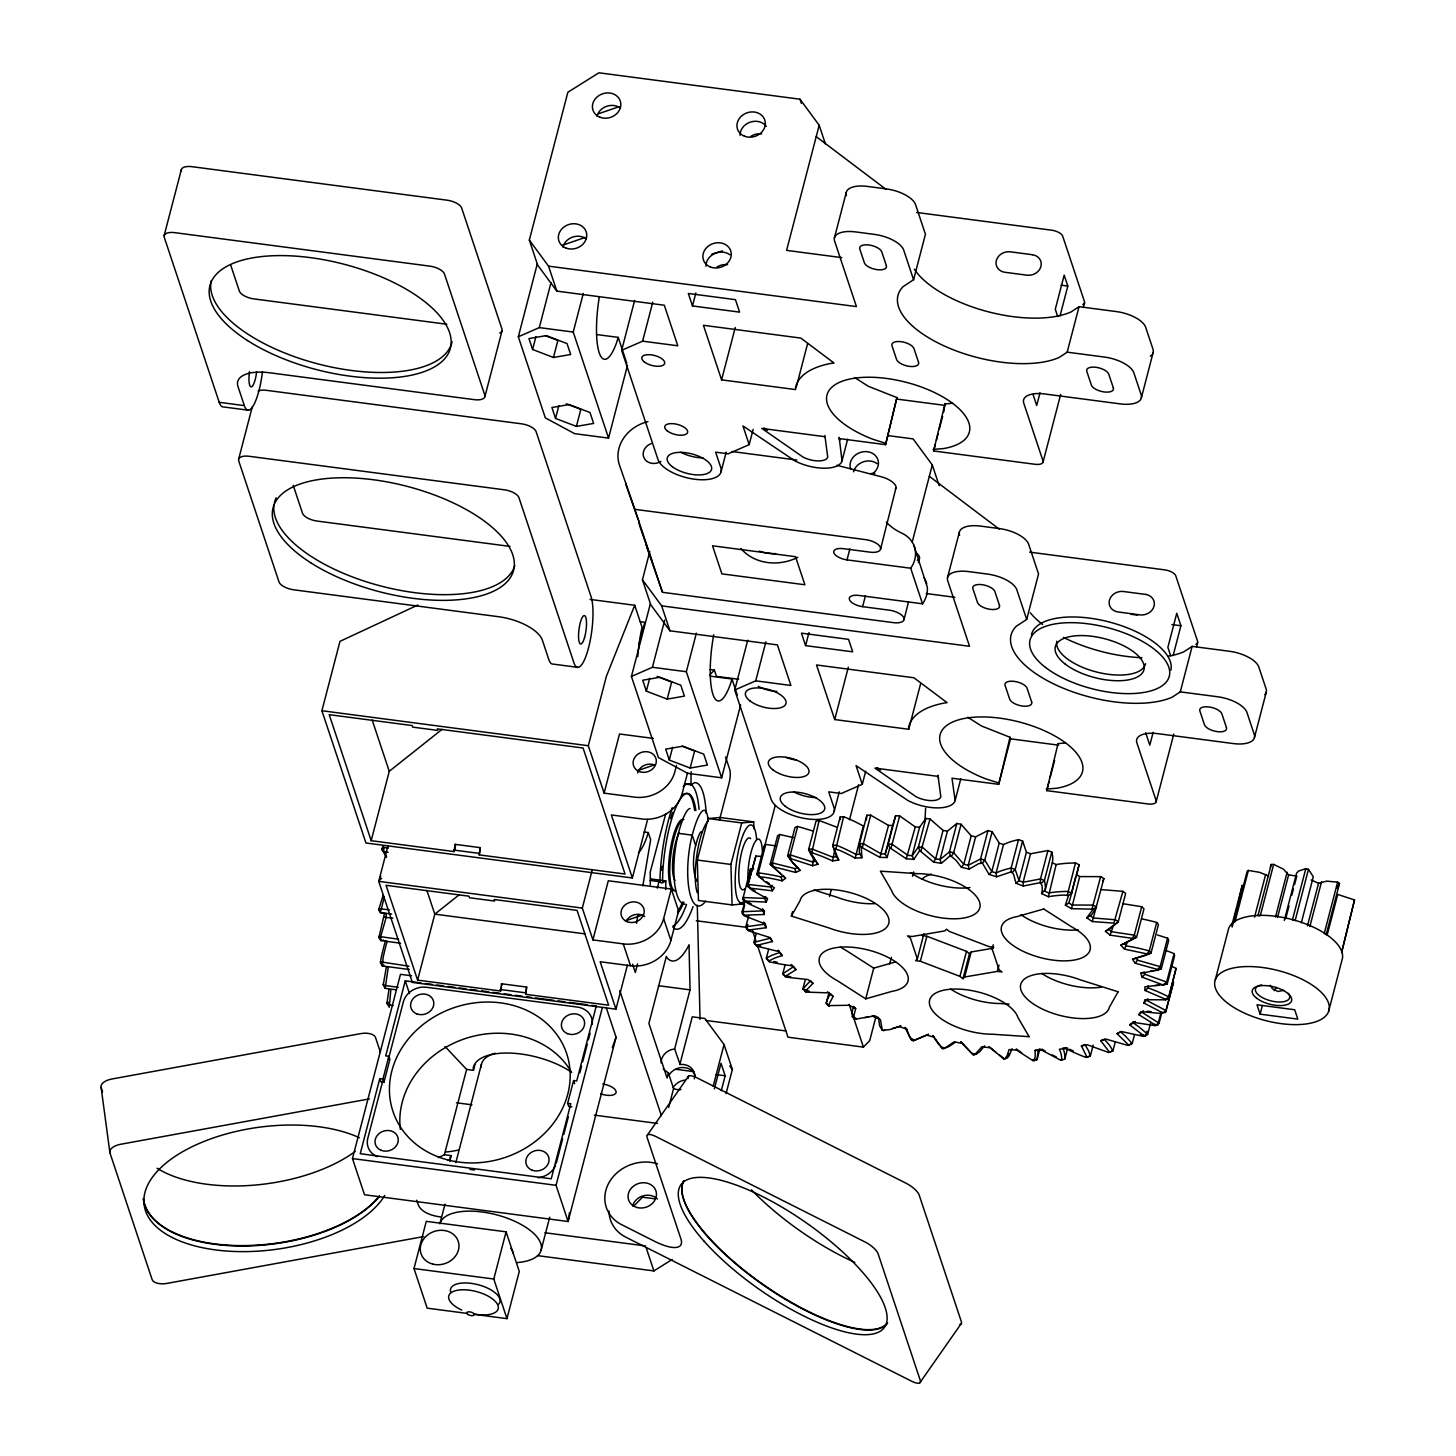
<?xml version="1.0" encoding="UTF-8"?>
<svg xmlns="http://www.w3.org/2000/svg" width="1456" height="1456" viewBox="0 0 1456 1456"><rect width="100%" height="100%" fill="white"/><g stroke="black" fill="none" stroke-linecap="round" stroke-linejoin="round"><path stroke-width="1.5" d="M988.988 1046.518L1003.548 1058.821L1004.84 1058.949L1007.17 1055.509L1009.099 1049.539L1016.579 1050.104L1032.886 1060.623L1034.124 1060.641L1035.198 1056.819L1035.089 1050.395L1042.168 1050.358L1060.55 1060.15L1061.715 1060.077L1061.715 1058.257A93.748 41.096 14.6 0 0 1060.496 1051.887L1059.367 1049.175L1065.919 1048.575L1070.36 1050.795A92.42 40.513 14.6 0 0 1082.299 1056L1085.976 1057.402L1090.326 1056.037L1093.183 1045.099M1061.715 1060.077L1064.846 1059.003L1064.864 1056.492A96.478 42.297 14.6 0 0 1063.59 1049.922L1062.825 1048.047L1066.52 1047.701L1065.919 1048.575M385.167 913.64L380.416 912.621L378.651 909.891L383.146 895.24M665.72 889.634L665.829 880.935L650.541 878.914M684.375 783.929L690.945 784.784L691.109 771.735M764.254 914.495L762.416 908.872L764.4 910.928L764.254 914.495L744.216 915.169L742.178 911.729L745.035 900.809M634.616 300.482L621.639 350.332L657.985 459.514A32.687 14.323 14.6 0 0 694.603 479.224A32.687 14.323 14.6 0 0 720.829 467.758L715.624 452.161L728.2 453.817L749.167 444.644L742.942 425.916L794.594 460.697A31.049 13.614 14.6 0 0 842.023 460.842L839.184 437.382L839.693 440.44M747.729 640.185L734.734 690.017L771.098 799.198A32.687 14.323 14.6 0 0 807.698 818.927A32.687 14.323 14.6 0 0 833.924 807.443L828.737 791.846L841.295 793.502L862.28 784.329L856.055 765.619L907.707 800.381A31.049 13.614 14.6 0 0 955.136 800.527L951.987 778.214L998.689 784.347L1010.537 738.847L1010.009 737.282L981.417 725.962L967.767 717.226M1161.924 1012.266L1159.067 1023.204L1155.609 1025.17L1138.829 1014.65L1140.885 1011.611L1158.885 1013.285L1165.419 1012.448L1173.518 982.218L1166.11 1010.646L1162.762 1012.83L1143.961 1003.093L1144.889 999.708L1165.473 999.835L1168.658 996.832L1176.066 968.404A102.102 44.754 14.6 0 0 1171.425 966.111M1176.066 968.404L1168.586 998.78L1165.473 999.835M924.942 821.439L925.616 808.244M895.64 815.688L892.619 825.497L888.524 825.406L870.67 815.16L866.866 815.214L859.459 843.661L861.297 847.192L879.915 857.384L887.123 857.529L889.816 847.774L888.233 844.116L895.64 815.688L899.681 815.924L915.296 826.917L919.573 827.263L925.852 818.454L930.038 819L943.051 830.411L947.437 831.139L956.847 823.441L961.069 824.278L971.207 835.817L975.629 836.854L987.951 830.557L992.155 831.685L999.216 843.151L991.809 871.598L989.043 874.401L982.4 863.099L978.65 863.681L969.15 869.105L961.397 867.285L956.064 860.332L950.331 855.618L941.359 863.353L933.587 862.061L919.701 850.595L913.804 859.386L906.287 858.749L889.816 847.774M379.652 880.37L380.78 876.184M866.32 819.928L866.866 815.214M999.216 843.151L1003.512 844.516L1008.171 842.533A103.34 45.3 14.6 0 1 1018.527 839.657L1022.603 841.022L1026.425 852.197L1030.539 853.798L1047.92 850.522L1051.796 852.124L1052.397 854.745A96.478 42.297 14.6 0 1 1052.615 861.133L1052.306 862.753L1056.146 864.573L1059.076 864.081A95.04 41.66 14.6 0 1 1070.633 863.08L1075.493 862.935L1079.078 864.737L1071.671 893.165L1068.467 895.549L1065.392 905.177L1071.525 908.671L1093.11 909.181L1096.459 907.033L1093.256 905.086L1072.326 905.031L1068.85 903.029L1065.392 905.177M1079.078 864.737L1077.112 873.127M1068.467 895.549L1063.845 895.076A92.329 40.477 14.6 0 0 1052.633 896.041L1048.393 896.75L1041.622 893.565A93.748 41.096 14.6 0 0 1041.859 885.03L1040.203 882.645L1040.512 878.951L1047.92 850.522M386.513 856.601L381.927 849.612L383.146 845.845M388.497 848.029L384.02 847.428L383.62 851.724L386.513 857.202M1048.393 896.75L1056.146 864.573M834.779 848.903L839.439 850.286A93.839 41.132 14.6 0 1 855.182 858.13L863.353 826.062L860.387 824.424A96.533 42.315 14.6 0 0 848.575 818.763L843.643 816.67L840.148 817.053L832.741 845.499L838.747 860.041L832.541 860.915L834.597 850.65M835.89 848.793L843.643 816.67M390.863 989.68L389.262 1007.261L386.968 1003.202L388.934 989.771M569.46 1212.757L568.095 1221.511L364.51 1194.757L352.461 1158.576L400.473 974.319L411.52 975.775M636.49 923.359L637.983 914.55M642.824 885.94L650.65 839.693L648.266 832.541L644.08 831.995M396.432 989.843L385.221 988.369L383.219 985.111L386.295 967.275M861.297 847.192L861.897 857.73L855.182 858.13M1042.168 1050.358L1042.35 1049.394L1035.089 1050.395M1012.084 1048.666L1009.044 1056L1004.84 1058.949M1032.886 1060.623L1033.087 1059.604L1037.018 1059.695L1038.328 1049.394M1067.357 894.985L1075.493 862.935M743.07 897.533L744.89 901.082L766.238 902.101L764.6 898.388L743.07 897.533L742.687 899.408L747.947 903.393L764.4 910.928M750.095 870.979L750.477 869.105L753.771 869.068M383.838 965.019L382.346 965.965L380.435 962.835L381.144 958.012A93.748 23.078 -82.5 0 1 384.075 945.69L385.385 940.94L387.096 941.45L386.186 944.744A96.478 23.751 -82.5 0 0 383.165 957.429L382.346 965.965L409.282 969.496M388.315 966.675L385.221 988.369M862.498 847.174L870.67 815.16M1071.525 908.671L1079.733 876.585L1100.663 876.639L1103.866 878.605L1092.309 921.539L1086.813 917.862L1093.11 909.181M913.203 1040.785L928.418 1034.361L913.203 1040.785L909.254 1035.962L906.815 1029.228L899.371 1026.626L900.882 1025.898L890.18 1029.519L882.3 1030.357L879.642 1025.807L878.478 1017.562L874.492 1015.833L855.418 1019.218L854.235 1018.672L854.144 1014.577L855.691 1008.626L849.212 1005.259L828.337 1005.623L833.123 996.414L827.427 991.864M829.41 1006.205L826.244 1003.33L829.083 992.391M880.571 549.13L896.022 487.76M904.03 619.619L908.453 602.092M918.39 562.635L919.5 558.249M400.546 943.215L380.744 940.54L378.906 937.573L384.384 913.767M646.246 544.999A37.274 32.214 -18.4 0 0 647.156 548.239L662.498 592.319L893.438 622.64A13.086 5.733 14.6 0 0 903.921 618.054A13.086 5.733 14.6 0 0 889.288 610.173L862.607 606.661A11.775 5.151 14.6 0 1 849.43 599.563A11.775 5.151 14.6 0 1 858.876 595.431L922.522 603.803L910.692 568.24L847.028 559.887L849.867 548.894M862.607 606.661L865.446 595.686M164.128 235.672L181.327 169.697M238.602 459.332L252.343 406.552M647.611 819.437L632.359 877.968L365.947 842.988L321.903 710.728L339.976 641.35L417.89 605.004M484.903 396.614L502.083 330.658M455.109 847.792L454.126 851.578L371.189 840.694L389.262 771.298L372.19 720.047M621.639 350.332L642.606 341.159L677.804 345.782L664.3 305.232L556.847 291.127L537.646 265.065L529.329 240.113L567.858 92.256L598.907 72.8L799.981 99.208L819.182 125.252L825.425 143.98M627.5 365.31L608.553 438.11L574.61 433.651L545.327 417.872L518.318 336.773L537.282 263.973M627.409 965.164L615.943 1009.154L412.376 982.418L378.724 881.353L387.878 846.173M532.587 349.495L528.947 338.575L546.182 335.626L567.039 343.58L570.679 354.5L553.444 357.466L532.587 349.495L535.917 336.7M518.318 336.773L539.302 327.6L551.005 282.628M553.444 357.466L557.903 340.395L545.381 335.626M608.553 438.11L573.227 332.041L583.274 293.511M379.779 1078.641L380.817 1081.772L383.965 1082.19L382.928 1079.06L379.779 1078.641L360.233 1153.716L551.242 1178.814L570.807 1103.739L567.658 1103.32L573.591 1080.57L576.722 1080.989L596.287 1005.914L591.791 1005.332M421.002 982.891L405.259 980.834L385.713 1055.909L388.861 1056.31L389.899 1059.44L383.965 1082.19M382.928 1079.06L388.861 1056.31M382.71 1081.116L367.786 1138.355A19.62 16.962 -18.4 0 0 377.468 1156.665M388.443 1059.094L403.348 1001.855A19.62 16.962 -18.4 0 1 426.644 987.277L577.45 1007.079A19.62 16.962 -18.4 0 1 592.264 1024.369M555.537 418.436L551.915 407.516L569.132 404.55L590.008 412.521L593.629 423.441L576.412 426.39L555.537 418.436L558.867 405.642M501.537 987.223L500.555 991.008L417.617 980.125L434.798 914.15L426.899 890.435M454.126 851.578L455.091 844.334L480.225 847.647L479.261 854.89L625.043 874.037L583.073 748.02L437.31 728.874L437.819 730.421L412.685 727.126L412.175 725.561L329.22 714.678L371.189 840.694M576.412 426.39L580.853 409.336L566.238 403.767M479.261 854.89L480.225 847.647M642.606 341.159L652.779 302.156M467.085 1313.403L427.19 1308.161L413.995 1268.54L426.28 1221.347L506.087 1231.831L519.282 1271.434L506.979 1318.645L473.728 1314.277M438.383 1157.666L444.389 1154.735L466.612 1069.432L445.045 1046.5M449.758 1161.324L451.233 1155.627L444.389 1154.735M466.612 1069.432L473.455 1070.324L474.947 1064.627M500.555 991.008L501.519 983.765L526.653 987.077L525.689 994.321L608.626 1005.204L577.049 910.382L494.112 899.499L494.64 901.046L469.505 897.751L468.978 896.186L386.04 885.303L417.617 980.125M444.99 1204.185L439.858 1223.877A52.307 22.932 14.6 0 1 517.863 1222.767A52.307 22.932 14.6 0 1 516.971 1262.57M455.837 1162.58L481.481 1064.081M692.474 305.942L688.324 293.475L735.444 299.663L739.612 312.13L692.474 305.942L695.859 292.947M676.494 765.492L674.838 771.844A33.998 29.393 -18.4 0 1 634.47 797.124L604.113 793.138L588.315 745.727L606.388 676.33L634.707 605.277L590.062 599.417M525.689 994.321L526.653 987.077M734.734 690.017L755.719 680.844L790.899 685.467L777.413 644.917L669.96 630.812L650.741 604.75L642.442 579.797L649.795 551.533M740.613 704.995L721.648 777.795L687.723 773.336L658.44 757.557L631.431 676.458L650.395 603.658M604.113 793.138L619.51 733.988L653.289 738.41M592.901 939.903L608.299 880.753L671.325 889.034L663.627 918.609A33.998 29.393 -18.4 0 1 623.259 943.888L592.901 939.903L582.309 908.089L592.046 870.706M721.594 379.87L703.43 325.289L800.818 338.083L833.979 362.981L832.705 363.09A105.924 46.428 14.6 0 0 795.504 387.533L795.649 389.589L721.594 379.87L735.244 327.509M646.337 691.145L642.715 680.225L659.932 677.258L680.807 685.23L684.429 696.132L667.212 699.098L646.337 691.145L649.685 678.332M631.431 676.458L652.415 667.285L664.682 620.183M506.979 1318.645L493.784 1279.023L506.087 1231.831M721.102 471.653L726.18 452.161M667.212 699.098L671.653 682.027L657.056 676.458M819.182 125.252L786.604 250.377L841.786 257.621M556.301 1163.107L562.598 1138.901M563.745 1134.497L568.331 1116.879M579.816 1072.854L581.526 1066.247M582.673 1061.843L587.259 1044.225M588.406 1039.821L590.135 1033.214M721.648 777.795L686.34 671.726L696.368 633.196M606.169 1007.443L616.088 1037.236L568.095 1221.511L556.046 1185.311L602.329 1007.643M749.167 444.644L753.152 429.374M541.159 1250.031L549.713 1217.198M669.305 760.068L665.665 749.148L682.882 746.2L703.758 754.153L707.398 765.073L690.162 768.04L669.305 760.068L672.636 747.274M637.582 963.836L635.326 972.499L632.559 964.181M657.311 888.105L659.004 881.608L650.104 880.443M687.614 772.554L682.118 793.666A33.998 29.393 -18.4 0 1 641.732 818.945L611.374 814.96L632.359 877.968M690.162 768.04L694.603 750.968L682.081 746.2M834.397 237.983L846.245 192.483M796.214 387.405L807.57 343.78M615.943 1009.154L600.163 961.743L630.521 965.728A33.998 29.393 -18.4 0 0 670.907 940.449L678.605 910.874L671.325 889.034M739.575 903.302L744.052 903.885L732.077 904.922L698.461 900.518L697.297 860.041L708.126 818.527L720.083 817.489L753.698 821.894L753.899 828.646M719.464 820.019L729.128 782.909A9.81 2.421 -82.5 0 0 729.802 769.696L725.579 757.011M755.719 680.844L765.874 641.841M824.569 436.654L761.816 428.41L802.893 456.984A16.253 7.134 14.6 0 0 827.718 457.057L824.879 435.508M663.208 1068.995L668.395 1072.963L667.085 1078.004L648.903 1023.422L666.357 956.392L667.194 958.012A105.924 26.081 -82.5 0 0 688.597 945.781L689.016 944.817L690.035 989.843L674.656 1048.921L680.061 1064.482A14.378 12.431 -18.4 0 1 694.312 1078.841M732.077 904.922L730.912 864.445L741.741 822.931L753.698 821.894M668.65 1107.488L673.582 1088.56L668.395 1072.963M679.843 1064.518L692.273 1016.816L704.831 1018.472L724.051 1044.516L732.35 1069.468L726.071 1093.602M842.023 460.842L847.647 439.221M805.587 645.627L801.437 633.16L848.557 639.348L852.706 651.833L805.587 645.627L808.972 632.632M750.477 869.105L742.687 899.408L745.636 901.009M761.124 856.401L755.901 856.055L747.492 886.194L752.552 890.526L767.512 898.807L766.238 902.101M748.675 915.86L745.818 926.78L748.02 930.075L766.165 927.727L765.383 923.978L744.289 915.788L742.414 913.749L744.689 904.995M763.308 851.287L775.229 805.459M776.121 845.991A95.241 41.751 14.6 0 0 771.134 845.19L765.729 844.444L758.321 872.872L756.738 874.364L764.6 881.371A91.473 40.095 14.6 0 0 774.465 887.796L772.299 890.817L750.04 888.142L748.493 884.484L770.934 887.032L772.299 890.817M952.57 403.294L944.944 403.913L933.605 450.96L1035.125 464.3A9.81 4.295 14.6 0 0 1042.987 460.86L1023.768 403.148A26.153 11.466 14.6 0 1 1044.753 393.975L1120.155 403.876A26.153 11.466 14.6 0 0 1141.14 394.703L1133.86 372.863A26.153 11.466 14.6 0 0 1104.576 357.084L1067.175 352.17L1059.058 357.521A91.546 40.131 14.6 0 1 944.544 346.091A91.546 40.131 14.6 0 1 903.12 286.632L913.585 279.752L925.434 234.252L915.587 204.677A26.153 11.466 14.6 0 0 886.304 188.898L867.448 186.423A26.153 11.466 14.6 0 0 846.464 195.595M747.802 924.505L746.673 928.892L748.293 930.73L770.315 937.646L772.426 941.541L756.228 945.472L753.935 942.378L756.21 933.624M713.185 1086.176L724.051 1044.516M793.247 837.546L779.761 834.506L772.353 862.935L773.227 866.684L795.704 872.453L800.127 870.397L793.593 863.481M714.35 1088.87L721.011 1063.28L725.161 1075.766L721.284 1090.69M838.874 438.529L885.576 444.662L896.914 397.597L868.304 386.277L854.654 377.541M885.576 444.662L896.914 397.597M812.43 830.83L797.688 826.462L790.28 854.89L790.772 858.658L812.539 865.701L817.999 864.282L812.521 857.111A103.121 45.209 14.6 0 1 808.608 849.594L816.015 821.166L819.127 820.474L837.054 827.299M768.622 949.403L766.347 958.157L769.314 961.743L773.245 962.634A92.529 40.568 14.6 0 0 786.531 965.037L791.864 965.728L796.05 969.641L785.093 976.503L782.782 973.791L785.057 965.037M920.683 683.465L908.744 729.274L834.707 719.555L848.338 667.212M791.372 916.079L800.09 900.609A45.773 20.056 14.6 0 1 852.67 893.311A45.773 20.056 14.6 0 1 887.396 926.307A45.773 20.056 14.6 0 1 828.755 927.872L791.372 916.079L792.519 911.693M819.127 820.474L811.793 852.634L820.165 855.655A91.746 40.222 14.6 0 1 832.541 860.933M813.595 857.548L812.539 865.701M834.197 811.338L839.275 791.846M933.605 450.96L935.298 444.462M936.426 440.131L938.119 433.633M939.247 429.302L942.633 416.307M943.761 411.975L944.944 403.913M912.239 541.941L932.295 464.937L913.094 438.893L888.506 435.672M805.168 980.216L802.875 988.952L806.06 992.1L827.208 992.828M829.501 896.514L831.212 889.944M849.485 819.801L858.621 784.729M862.28 784.329L865.683 771.243M947.51 577.668L959.358 532.168M888.524 825.406L879.915 857.384M892.619 825.497L885.212 853.944L887.123 857.529M899.681 815.924L891.072 847.847M865.719 998.852L891.964 991.354A45.773 20.056 14.6 0 0 895.531 961.761A45.773 20.056 14.6 0 0 829.829 949.112A45.773 20.056 14.6 0 0 837.71 980.907L865.719 998.852L873.727 968.131L895.586 961.888M915.296 826.917L906.287 858.749M919.573 827.263L912.166 855.709L913.804 859.386M925.852 818.454L918.445 846.882L912.166 855.709L907.889 855.345L892.273 844.371L888.233 844.116L885.212 853.944L881.117 853.853L863.262 843.588L859.459 843.661L859.313 852.47L861.897 857.73M937.682 776.339L874.91 768.095L915.988 796.669A16.253 7.134 14.6 0 0 940.831 796.741L937.973 775.193L938.501 778.25M875.984 1016.561L869.705 1040.676L863.39 1047.101L787.987 1037.2L757.357 945.181M889.689 963.963L891.4 957.393M912.512 876.294L913.658 871.907M1040.039 392.683L1036.708 405.478L1033.068 394.558M1060.041 315.897L1067.812 286.049L1064.172 275.129L1055.291 309.254L1057.711 316.534M930.038 819L921.011 850.759M1067.175 352.17L1079.042 306.688L1116.424 311.584A26.153 11.466 14.6 0 1 1145.708 327.363L1152.988 349.203A26.153 11.466 14.6 0 1 1152.661 353.735M943.051 830.411L935.644 858.84L933.587 862.061M1043.078 462.025L1060.678 394.394M1083.41 307.143L1084.556 302.775M955.136 800.527L960.76 778.924M947.437 831.139L940.03 859.568L941.359 863.353M917.353 958.958L923.868 933.933L922.194 935.626L926.871 936.244L966.493 951.35L969.496 953.68L962.98 978.705L959.959 976.375L920.356 961.269L915.678 960.651L917.353 958.958L910.455 938.228L907.434 935.899L912.111 936.517L944.817 930.894L946.491 929.201L949.512 931.512L989.115 946.637L993.811 947.237L992.137 948.948L999.034 969.678L1002.056 971.989L997.36 971.389L964.655 976.994L962.98 978.705M920.356 961.269L926.871 936.244M956.847 823.441L949.439 851.869L950.331 855.618M961.069 824.278L953.662 852.725L951.66 855.891M1065.665 742.979L1058.039 743.597L1046.718 790.644L1148.22 803.985A9.81 4.295 14.6 0 0 1156.1 800.545L1136.881 742.833A26.153 11.466 14.6 0 1 1157.866 733.66L1233.268 743.561A26.153 11.466 14.6 0 0 1254.235 734.388L1246.973 712.548A26.153 11.466 14.6 0 0 1217.689 696.769L1180.288 691.873L1172.153 697.206A91.546 40.131 14.6 0 1 1057.657 685.776A91.546 40.131 14.6 0 1 1016.215 626.317L1026.698 619.437L1038.547 573.937L1028.7 544.362A26.153 11.466 14.6 0 0 999.417 528.583L980.561 526.107A26.153 11.466 14.6 0 0 959.577 535.28M971.207 835.817L963.799 864.263L961.397 867.285M975.629 836.854L968.222 865.283L969.15 869.105M998.689 784.347L1010.009 737.282M987.951 830.557L980.543 858.985L981.071 862.753M992.155 831.685L984.747 860.114L982.4 863.099M959.959 976.375L966.493 951.35M964.655 976.994L971.17 951.969L992.974 948.238M1003.512 844.516L996.104 872.945L996.65 876.785L1011.247 871.816L1013.522 874.219L1015.997 883.228L1023.24 886.049L1040.203 882.645M1018.527 839.639L1011.119 868.085L1011.247 871.816M992.137 948.948L993.229 944.78M1022.603 841.022L1015.214 869.469L1012.521 872.253M1141.358 397.816L1153.207 352.316M1026.425 852.197L1019.018 880.643L1015.997 883.228M997.36 971.389L998.998 965.128M1046.718 790.644L1048.975 781.981M1050.104 777.65L1054.617 760.323M1030.539 853.798L1023.131 882.245L1023.24 886.049M1051.796 852.124L1044.389 880.552L1044.989 883.191A96.478 42.297 14.6 0 1 1045.208 889.561L1041.622 893.565M1052.306 862.753L1044.898 891.199L1048.739 893.001L1051.669 892.51A95.04 41.66 14.6 0 1 1063.226 891.509L1068.085 891.381L1071.671 893.165L1068.85 903.029M1007.443 1058.075L1008.589 1053.689M1071.125 894.293L1075.675 876.785M1039.857 1048.757L1037.018 1059.695L1034.124 1060.641M1100.663 876.639L1092.091 908.58M1064.846 1059.003L1067.685 1048.065M1153.134 732.368L1149.803 745.163L1145.654 732.696M1173.136 655.6L1180.907 625.734L1176.757 613.267L1167.876 647.374L1170.642 655.691M1112.821 927.381L1110.036 935.134L1105.413 931.294L1118.244 921.848L1125.652 893.402L1122.885 891.345L1100.918 889.58M1122.885 891.345L1113.913 923.122L1092.309 921.539M1180.288 691.873L1192.136 646.373L1229.537 651.287A26.153 11.466 14.6 0 1 1258.821 667.048L1266.101 688.888A26.153 11.466 14.6 0 1 1264.809 694.694M1156.173 801.71L1173.791 734.097M1196.523 646.828L1197.651 642.478M1127.654 941.541L1124.469 949.13L1120.792 945.199L1136.572 937.282L1143.979 908.853L1141.704 906.724L1122.667 903.666M1141.704 906.724L1134.297 935.152L1132.331 938.356L1110.036 935.134M1115.223 1042.077L1112.948 1050.832L1108.58 1052.47L1087.268 1044.771L1081.408 1045.936L1087.013 1057.238M1141.722 918.882A103.303 45.282 14.6 0 1 1156.701 922.449L1149.294 950.895L1146.982 953.898L1124.469 949.13M1134.479 1034.761L1132.204 1043.515L1127.927 1045.426L1105.814 1039.038L1100.772 1040.731L1109.49 1052.197M1157.411 934.952L1167.566 938.192L1160.159 966.638L1157.52 969.441L1135.17 963.217L1132.531 959.267L1144.762 955.609M1146.946 1031.23L1145.817 1035.616L1143.579 1036.417L1121.138 1031.467L1117.025 1033.669L1128.691 1045.062L1132.204 1043.515L1125.233 1035.926L1120.683 1031.976L1117.025 1033.669M1150.531 1023.313L1147.692 1034.251L1145.817 1035.616L1140.376 1034.67M1165.928 950.404L1174.064 953.625L1166.675 982.054L1167.202 984.11L1144.835 986.84L1145.053 990.48L1165.492 999.235M1167.202 984.11L1174.61 955.682L1174.064 953.625M1160.632 1013.867L1157.775 1024.806L1155.209 1025.679L1132.895 1022.258L1129.783 1024.915L1144.161 1035.999L1147.692 1034.251L1138.865 1026.789L1133.405 1023.004L1129.783 1024.915M1254.453 737.5L1266.32 692M1215.287 979.852L1228.609 928.655A58.841 25.789 14.6 0 1 1293.874 919.992A58.841 25.789 14.6 0 1 1341.959 960.141L1328.636 1011.319A58.841 25.789 14.6 0 1 1236.18 1008.844A58.841 25.789 14.6 0 1 1251.05 966.584A58.841 25.789 14.6 0 1 1328.636 1011.319M1231.74 925.707L1242.277 885.193L1237.727 905.705M1232.176 927.017L1236.617 909.964M1248.374 870.451L1235.034 921.63L1233.833 922.485L1247.173 871.307L1248.374 870.451L1259.622 872.326L1268.522 876.057M1254.562 917.098L1265.664 874.437M1273.654 864.409L1271.27 864.482L1257.929 915.66L1260.314 915.587L1273.654 864.409L1283.337 869.105L1288.615 874.947L1277.513 917.589M1275.474 917.007L1287.14 872.235M1284.319 920.392L1296.586 873.145L1298.515 871.088L1305.814 868.631L1308.471 869.359L1313.294 876.803L1301.318 922.813M1260.113 1014.159L1257.001 1004.804L1294.693 1009.754L1297.824 1019.109L1260.113 1014.159L1262.37 1005.514M1285.703 918.681L1289.033 905.887M1291.818 895.222L1293.474 888.815M1294.584 884.556L1296.823 876.021L1288.615 874.947M1305.814 868.631L1292.473 919.81L1295.148 920.556L1308.471 869.359M1307.433 925.907L1318.554 883.264L1326.653 881.135L1337.609 882.172L1339.52 883.446L1326.198 934.625L1324.287 933.351L1337.609 882.172M1309.854 926.562L1321.52 881.772M1327.18 934.97L1337.736 894.457L1354.517 899.935L1341.631 952.424L1354.517 899.935M638.966 644.244L644.808 622.276L640.331 621.694M665.774 813.686L650.195 872.235L650.322 877.731A37.274 9.173 -82.5 0 1 650.25 884.775M1143.961 1003.093L1147.819 998.798M596.432 334.516L618.199 337.373L616.543 342.815A53.945 13.286 -82.5 0 1 599.526 353.662A53.945 13.286 -82.5 0 1 599.308 297.006M648.266 832.541L646.828 837.236A58.841 14.487 -82.5 0 1 638.438 852.925M710.182 676.148L731.968 679.006L730.293 684.466A53.945 13.286 -82.5 0 1 712.949 694.385A53.945 13.286 -82.5 0 1 713.731 634.743M1339.52 883.446L1336.99 887.996M384.329 896.696L380.416 912.621L391.646 914.095M1270.287 867.194L1271.27 864.482M612.284 1047.665L616.088 1037.236M1165.419 1012.448L1166.11 1010.646L1147.292 1000.727M764.6 898.388L765.31 896.532L767.512 898.807M1102.884 880.862L1103.866 878.605M1096.459 907.033L1091.745 914.623L1086.813 917.862M984.62 1045.881L979.105 1052.397L973.172 1054.781L960.942 1041.95L973.172 1054.781M755.901 856.055L747.492 886.194L750.113 887.905M387.169 1003.948L388.279 1002.165M449.722 1158.011L451.233 1155.627M805.113 991.463L812.958 983.364L810.555 980.634L802.875 988.952L809.409 991.281M1138.829 1014.65L1143.506 1010.773M1060.55 1060.15L1061.187 1059.222M647.465 1134.916L688.542 1076.184M919.846 1382.781L960.924 1324.05M770.934 887.032L772.171 885.321M855.418 1019.218L856.092 1018.308L852.342 1016.597L852.197 1011.738L853.507 1006.314L855.691 1008.626M1135.17 963.217L1137.591 960.177L1160.159 966.638L1161.306 968.768L1157.866 970.115L1140.74 973.263L1142.086 977.103L1163.908 985.312M709.673 674.947L714.386 670.124L716.461 676.367L738.611 679.279M633.669 1206.223L642.515 1197.196L655.073 1198.852M969.496 953.68L971.17 951.969M1142.086 977.103L1144.889 974.282L1166.675 982.054L1163.726 984.675M765.729 844.444L764.145 845.918L756.738 874.364L763.29 879.479M759.049 877.058L763.435 877.131A92.529 40.568 14.6 0 1 776.74 879.57L782.127 880.844L785.585 878.314L783.128 875.602L781.18 877.022L777.395 876.13A95.241 41.751 14.6 0 0 763.727 873.618L758.321 872.872L759.559 876.585M1041.422 883.137L1044.389 880.552L1040.512 878.951L1023.131 882.245L1019.018 880.643L1015.214 869.469L1011.119 868.085A103.34 45.3 14.6 0 0 1000.763 870.961L996.104 872.945L991.809 871.598L984.747 860.114L980.543 858.985L968.222 865.283L963.799 864.263L953.662 852.725L949.439 851.869L940.03 859.568L935.644 858.84L922.631 847.428L918.445 846.882L919.701 850.595M1133.405 1023.004L1135.189 1021.493L1132.895 1022.258M1145.053 990.48L1148.147 987.878L1148.02 985.821M1085.976 1057.402L1090.326 1056.037L1088.597 1050.904L1085.011 1044.625L1081.408 1045.936M389.262 771.298L442.005 729.401M459.404 894.603L434.798 914.15L585.367 933.933M955.118 1042.423L948.657 1046.646L942.396 1048.593L932.786 1035.598L938.574 1044.134M883.555 1030.812L884.647 1029.993M974.501 1054.999L981.945 1046.664L989.661 1047.774M1105.413 931.294L1109.053 929.565L1111.674 931.749L1134.297 935.152L1136.572 937.282L1120.792 945.199M1079.042 306.688L1070.906 312.021A91.546 40.131 14.6 0 1 985.839 311.147A91.546 40.131 14.6 0 1 914.313 269.196M1192.136 646.373L1184.001 651.706A91.546 40.131 14.6 0 1 1168.094 656.256M537.519 1255.636L653.89 1270.924L672.162 1259.476M1109.053 929.565L1118.244 921.848L1115.478 919.773L1093.511 918.008L1090.38 915.915M779.761 834.506L777.613 835.744L770.206 864.191L785.585 878.314M690.945 784.784L694.658 782.673A73.892 18.2 -82.5 0 1 706.196 813.358M665.829 880.935L662.116 883.046L659.004 881.608M768.677 961.069L773.464 958.649A91.491 40.113 14.6 0 1 782.254 955.627L778.177 950.24L779.269 951.678L756.683 946.145L753.935 942.378L770.097 938.228L772.426 941.541M1108.58 1052.47L1112.948 1050.832L1109.727 1045.554L1104.449 1039.238L1100.772 1040.731M943.725 1048.902L954.19 1041.823L961.997 1043.388M780.634 873.764L770.206 864.191L772.353 862.935L795.158 868.613L797.67 867.467M796.05 969.641L793.575 966.711L782.782 973.791L785.894 977.158L808.025 979.56L812.958 983.364M1145.235 955.573L1151.023 953.043L1158.43 924.596L1156.701 922.449M382.054 848.266L384.02 847.428M797.688 826.462L795.031 827.427L787.623 855.873L793.283 863.426M815.56 861.115L812.448 861.934L790.28 854.89L787.623 855.873L790.772 858.658M598.689 113.695L619.291 106.616M562.562 245.209L585.203 237.419M637.491 770.697L655.2 764.6M625.388 920.884L643.097 914.787M1140.74 973.263L1144.125 972.098L1144.889 974.282M1283.846 990.317L1278.022 991.5L1272.544 988.842L1270.178 985.33M711.82 254.163L722.413 250.923M898.516 1026.789L892.546 1028.464M1157.538 969.787L1161.306 968.768L1168.713 940.321L1167.566 938.192M871.725 1016.47L874.492 1015.833M379.725 879.06L381.618 878.641M674.656 1048.921L671.198 1049.703A14.378 12.431 -18.4 0 0 661.097 1062.916M838.747 860.041L836.417 856.71L832.887 857.202L811.72 848.903L808.608 849.594L811.793 852.634M1132.531 959.267L1151.023 953.043L1149.294 950.895A103.303 45.282 14.6 0 0 1134.315 947.31L1126.507 945.909L1124.414 943.67M1150.404 971.279L1153.898 970.624M369.424 1098.898L120.666 1144.27A13.086 6.497 -7.7 0 0 109.928 1152.861L152.097 1279.496A13.086 6.497 -7.7 0 0 166.985 1283.391L423.696 1236.563M458.458 1150.113L454.09 1150.913A39.239 19.474 -7.7 0 1 445.627 1151.987M378.906 937.573L379.925 937.482A92.42 22.75 -82.5 0 0 381.217 937.118M933.078 449.413L943.634 448.557A73.564 32.25 14.6 0 0 944.817 398.089A73.564 32.25 14.6 0 0 836.508 383.856A73.564 32.25 14.6 0 0 872.945 439.275L885.066 443.097M1046.191 789.097L1056.747 788.242A73.564 32.25 14.6 0 0 1057.93 737.773A73.564 32.25 14.6 0 0 949.621 723.559A73.564 32.25 14.6 0 0 986.058 778.96L998.161 782.782M766.165 927.727L764.072 924.269L745.818 926.78L746.673 928.892L750.113 930.147M859.768 854.253L855.946 854.49L852.979 852.87A96.533 42.315 14.6 0 0 841.168 847.192L836.235 845.117L832.741 845.499L836.417 856.71M1165.419 998.943L1168.586 998.78L1168.658 996.832A102.102 44.754 14.6 0 0 1155.518 990.753L1148.147 987.878M378.669 908.653L389.444 909.836M762.325 910.892L742.178 911.729L742.414 913.749M384.439 917.225L392.938 918.172M1008.99 1004.094L1000.345 1003.512A45.773 20.056 14.6 0 1 950.622 989.079M1147.128 1011.247L1151.168 1011.665M916.588 212.449L1051.669 230.194A9.81 4.295 14.6 0 1 1062.662 236.109L1084.465 301.61A9.81 4.295 14.6 0 1 1082.809 304.559M1061.06 285.158L1067.812 286.049M529.329 240.113L548.548 266.157L856.437 306.597L834.616 241.095A26.153 11.466 14.6 0 1 855.6 231.923L874.455 234.398A26.153 11.466 14.6 0 1 903.739 250.177L913.585 279.752M539.302 327.6L573.227 332.041M446.81 324.233L253.981 298.917A13.086 5.733 14.6 0 1 239.33 291.018L230.776 265.32M897.424 399.162L945.454 405.46M732.004 451.524L796.741 460.023M244.335 405.605L237.983 386.513A39.239 17.199 14.6 0 1 269.451 372.754L474.292 399.654A13.086 5.733 14.6 0 0 484.793 395.067L444.48 274.037A13.086 5.733 14.6 0 0 429.848 266.139L174.738 232.651A13.086 5.733 14.6 0 0 164.237 237.237L219.219 402.311L244.335 405.605A37.929 9.337 -82.5 0 0 262.444 371.79M248.503 410.228L223.369 406.934A37.929 9.337 -82.5 0 1 219.219 402.311M1029.683 552.133L1164.782 569.878A9.81 4.295 14.6 0 1 1175.756 575.793L1197.578 641.295A9.81 4.295 14.6 0 1 1195.922 644.244M647.92 421.603A37.274 32.214 -18.4 0 0 619.528 465.283L634.871 509.345L865.81 539.666A13.086 5.733 14.6 0 1 880.461 547.565A13.086 5.733 14.6 0 1 869.96 552.152L843.297 548.657A11.775 5.151 14.6 0 0 833.851 552.77A11.775 5.151 14.6 0 0 847.028 559.887M1131.003 614.305L1137.591 615.178M1171.916 624.551L1180.907 625.734M926.198 593.538L954.899 597.306M509.982 546.4L317.135 521.066A13.086 5.733 14.6 0 1 302.484 513.185L293.22 485.339M642.442 579.797L661.643 605.86L969.532 646.282L947.729 580.78A26.153 11.466 14.6 0 1 968.713 571.607L987.55 574.083A26.153 11.466 14.6 0 1 1016.852 589.862L1026.698 619.437M709.964 669.542L714.386 670.124M652.415 667.285L686.34 671.726M578.087 667.394L552.952 664.082A37.929 9.337 -82.5 0 1 548.785 659.459L542.433 640.367A39.239 17.199 14.6 0 0 498.498 616.707L293.657 589.789A13.086 5.733 14.6 0 1 279.006 581.909L238.711 460.879A13.086 5.733 14.6 0 1 249.194 456.292L504.304 489.798A13.086 5.733 14.6 0 1 518.955 497.679L573.919 662.771A37.929 9.337 -82.5 0 0 588.533 647.865A37.929 9.337 -82.5 0 0 591.1 596.796L536.136 431.722A13.086 5.733 14.6 0 0 521.503 423.823L266.393 390.317A13.086 5.733 14.6 0 0 258.112 390.991M1010.537 738.847L1058.567 745.163L1058.039 743.597M321.903 710.728L588.315 745.727M708.126 818.527L741.741 822.931M685.103 904.158A47.848 14.578 -84.4 0 1 674.365 880.989A47.848 14.578 -84.4 0 1 678.405 833.342L692.219 835.162A47.848 8.936 -80.7 0 1 708.162 821.075M697.297 860.041L730.912 864.445M453.617 850.031L478.751 853.325M388.097 852.324L383.62 851.724L381.927 849.612M696.314 920.756L747.219 927.436M378.724 881.353L582.309 908.089M398.58 939.229L378.869 936.426M658.458 985.712L690.035 989.843M408.99 966.22L380.344 961.797M500.027 989.461L525.161 992.755M425.498 983.492L432.232 984.365M436.727 984.966L443.479 985.839M447.957 986.44L454.709 987.332M459.204 987.914L465.938 988.806M470.434 989.388L477.186 990.28M481.681 990.863L488.415 991.754M492.911 992.337L499.645 993.229M504.14 993.811L510.892 994.703M515.388 995.285L522.122 996.177M526.617 996.759L531.112 997.36M535.608 997.942L553.589 1000.308M558.085 1000.891L564.819 1001.783M569.314 1002.383L587.296 1004.731M706.233 1020.492L785.912 1030.957M398.216 987.277L384.748 985.512L383.074 984.22M393.138 1005.495L388.643 1004.913L386.968 1003.202M675.839 1069.286L693.766 1071.634M716.188 1074.583L725.161 1075.766M571.844 1106.851L568.695 1106.451L567.658 1103.32M594.339 1115.132L657.511 1123.431M456.456 1102.774L471.962 1104.813M469.979 1169.423L474.474 1170.005M352.461 1158.576L556.046 1185.311M544.872 1232.741L645.572 1245.954M413.995 1268.54L493.784 1279.023M787.114 976.175L790.717 976.739M972.553 1053.489L976.758 1054.18M938.883 1044.371L941.395 1047.137L945.636 1048.12M836.909 465.301L881.754 476.895A13.086 5.26 22.5 0 1 895.331 488.943M926.489 1035.089L934.188 1037.236M755.373 944.507L760.742 946.091M906.815 1029.228L905.104 1027.39L910.546 1038.747L914.696 1039.984M989.043 874.401L996.65 876.785M813.922 889.962L836.763 897.151A45.773 20.056 14.6 0 0 875.001 903.594M873.436 1016.616L880.461 1019.619L882.3 1030.357M1311.128 880.006L1318.554 883.264M1052.16 1054.908L1056.419 1057.02M747.11 901.792L751.314 903.939M378.651 909.891L379.579 910.382M1142.341 1012.521L1159.067 1023.204L1157.775 1024.806A103.303 45.282 14.6 0 1 1152.46 1024.26M673.582 1088.56L673.764 1088.651A14.378 12.431 -18.4 0 0 680.917 1089.598M1076.257 874.601L1079.733 876.585M1042.35 1049.394L1045.153 1051.068M751.405 888.761L755.173 891.054M873.727 968.131L845.699 950.204A45.773 20.056 14.6 0 1 840.349 947.001M766.42 881.681L769.387 883.628M999.526 1055.09L1002.056 1056.819M1021.602 1052.743L1016.324 1048.993L1016.579 1050.104M764 427.918L767.476 430.357M877.094 767.603L880.589 770.06M816.234 136.627L886.122 189.444M929.328 476.312L999.216 529.129M996.232 1052.652L990.99 1048.356M800.127 870.397L791.554 861.169M793.575 966.711L791.209 964.491L791.864 965.728M765.383 923.978L763.617 922.139L764.072 924.269M833.123 996.414L830.775 993.902L828.555 996.941A103.121 45.209 14.6 0 0 826.244 1003.33L828.337 1005.623M852.342 1016.597L854.235 1018.672M817.999 864.282L810.828 852.852M910.546 1038.747L911.893 1040.403M782.254 955.627L779.87 952.479L771.989 955.245L766.347 958.157L769.314 961.743M729.802 1066.01L732.35 1069.468M789.935 858.949L791.318 860.951M941.395 1047.137L942.396 1048.593M1136.099 957.957L1137.591 960.177M638.11 519.574L626.59 486.486A37.274 32.214 -18.4 0 1 625.68 483.246M651.615 560.123L640.094 527.036A37.274 32.214 -18.4 0 1 638.656 520.447M932.295 464.937L939.211 485.74M799.981 99.208L801.364 103.358M913.822 545.145L927.308 587.223A28.883 24.97 -18.4 0 1 922.522 603.803M834.707 719.555L816.525 664.973L913.913 677.768L947.092 702.666L945.818 702.775A105.924 46.428 14.6 0 0 908.599 727.236L908.744 729.274M849.157 1004.349L863.39 1047.101M618.199 337.373L626.79 363.163M731.968 679.006L737.282 695.003M634.871 509.345L662.498 592.319M548.548 266.157L556.847 291.127M661.643 605.86L669.96 630.812M752.352 930.166L755.919 940.885M634.707 605.277L642.078 627.39L640.877 632.832A58.841 14.487 -82.5 0 0 637.746 656.656M696.969 881.28A26.372 9.264 -86 0 1 695.64 845.445L692.219 835.162A47.848 14.578 -84.4 0 0 689.38 891.072A47.848 14.578 -84.4 0 0 705.523 901.209M663.627 918.609L670.907 940.449M623.259 943.888L630.521 965.728M619.765 990.644L661.406 1115.696M646.282 1248.047L653.89 1270.924M573.591 1080.57L574.629 1083.701M455.091 844.334L455.601 845.9M501.519 983.765L502.029 985.33M405.259 980.834L409.518 993.593M380.471 1052.36L375.539 1037.527A13.086 6.497 -7.7 0 0 360.633 1033.633L111.894 1079.005A13.086 6.497 -7.7 0 0 101.137 1087.577L109.928 1152.861M416.762 1200.235L418.181 1204.476A39.239 19.474 -7.7 0 0 441.241 1217.016M101.137 1087.577L102.575 1091.873M781.18 877.022L782.127 880.844M1003.33 1057.675L1003.548 1058.821M805.878 990.972L806.06 992.1M840.148 817.053L840.512 819.655M795.158 868.613L795.704 872.453M473.455 1070.324L473.273 1067.648A58.841 25.789 14.6 0 1 511.293 1053.143A58.841 25.789 14.6 0 1 571.28 1072.071M697.278 905.177L700.045 1019.382M386.131 913.349L386.204 917.28L380.617 936.881L380.744 940.54L382.145 940.394A95.04 23.405 -82.5 0 0 383.474 940.03M1141.868 657.712A91.546 40.131 14.6 0 1 1063.444 637.382M1042.605 624.497A91.546 40.131 14.6 0 1 1030.32 612.812M871.088 473.528A14.378 12.431 -18.4 0 1 874.783 473.564M816.161 797.56A22.877 10.028 14.6 0 1 793.975 791.937M850.65 468.923A14.378 12.431 -18.4 0 1 858.985 452.943A14.378 12.431 -18.4 0 1 876.931 457.584A14.378 12.431 -18.4 0 1 871.707 474.365M853.544 471.78A14.378 12.431 -18.4 0 1 877.094 463.663M776.922 691.454A20.93 9.173 14.6 0 1 758.285 686.34M796.432 760.068A20.93 9.173 14.6 0 1 785.931 757.411M514.787 565.583A124.233 54.454 14.6 0 1 382.964 586.55A124.233 54.454 14.6 0 1 274.056 504.631M274.383 502.884A124.233 54.454 14.6 0 1 276.13 497.806M256.62 371.68A14.378 3.549 -82.5 0 1 251.178 386.896A14.378 3.549 -82.5 0 1 249.486 371.699M452.07 341.687A124.233 54.454 14.6 0 1 319.81 364.382A124.233 54.454 14.6 0 1 211.229 280.717M181.436 171.262A13.086 5.733 14.6 0 1 191.919 166.676L447.028 200.182A13.086 5.733 14.6 0 1 461.679 208.062L501.974 329.092A13.086 5.733 14.6 0 1 499.754 333.024M637.564 772.99A11.775 10.174 -18.4 0 1 654.363 764.964M797.797 557.339A46.101 39.84 -18.4 0 1 740.995 548.603M775.629 553.608A39.239 33.907 -18.4 0 1 759.45 551.114M660.878 461.425A11.775 10.174 -18.4 0 1 644.171 458.185A11.775 10.174 -18.4 0 1 651.414 443.534M916.716 553.207A13.086 5.26 22.5 0 1 917.316 560.251M924.087 577.704A28.883 24.97 -18.4 0 1 926.744 583.892M910.692 568.24A28.883 24.97 -18.4 0 0 915.46 551.66L914.896 548.33A28.883 24.97 -18.4 0 0 901.81 533.151A58.222 50.323 -18.4 0 1 886.322 522.194M596.942 116.243A14.378 12.431 -18.4 0 1 620.511 108.126M750.932 136.263A14.378 12.431 -18.4 0 1 761.67 133.879M562.871 247.047A14.378 12.431 -18.4 0 1 586.44 238.93M705.978 266.211A14.378 12.431 -18.4 0 1 714.35 253.69A14.378 12.431 -18.4 0 1 729.911 254.782M703.048 457.876A22.877 10.028 14.6 0 1 680.862 452.252M1151.696 355.009A26.153 11.466 14.6 0 1 1150.331 356.119M740.067 135.39A14.378 12.431 -18.4 0 1 750.168 122.177A14.378 12.431 -18.4 0 1 766.329 126.344M716.862 267.067A14.378 12.431 -18.4 0 1 727.6 264.683M626.535 920.574A11.775 10.174 -18.4 0 1 644.735 916.534M1274.218 990.662A11.775 10.174 -18.4 0 1 1276.439 987.477M1288.214 993.283A17.654 7.735 14.6 0 1 1280.989 1001.983A17.654 7.735 14.6 0 1 1258.366 994.848A17.654 7.735 14.6 0 1 1261.642 984.911M1158.794 985.239A102.102 44.754 14.6 0 1 1154.917 985.566M1101.3 987.077A45.773 20.056 14.6 0 1 1041.695 973.445M969.969 887.578A45.773 20.056 14.6 0 1 910.582 872.544M1078.332 929.874A45.773 20.056 14.6 0 1 1020.856 914.623M921.703 879.424A52.307 22.932 14.6 0 1 931.294 874.073M777.14 962.216A95.241 41.751 14.6 0 1 773.791 961.524M868.559 1017.034A96.533 42.315 14.6 0 1 864.9 1017.544M1073.236 1050.941A95.04 41.66 14.6 0 1 1069.65 1049.248M1031.43 634.816A71.926 31.522 14.6 0 1 1108.016 621.676A71.926 31.522 14.6 0 1 1170.879 670.124M1145.526 663.699A45.773 20.056 14.6 0 1 1096.787 672.071A45.773 20.056 14.6 0 1 1056.783 641.241M887.45 1323.249A124.233 40.713 35 0 1 762.926 1284.793A124.233 40.713 35 0 1 683.865 1180.925M854.799 1262.388A124.233 40.713 35 0 1 751.478 1189.843M379.452 1195.958A124.233 61.643 -7.7 0 1 244.881 1245.59A124.233 61.643 -7.7 0 1 143.38 1198.616M355.355 1151.35A124.233 61.643 -7.7 0 1 157.066 1168.24M379.415 1196.341A124.233 61.643 -7.7 0 1 244.845 1245.99A124.233 61.643 -7.7 0 1 143.361 1199.016M384.766 1195.449A124.233 61.643 -7.7 0 1 209.409 1248.993A124.233 61.643 -7.7 0 1 170.206 1159.813A124.233 61.643 -7.7 0 1 359.414 1137.755M632.596 1206.023A14.378 12.431 -18.4 0 1 643.224 1195.813A14.378 12.431 -18.4 0 1 657.42 1199.016M887.559 1322.867A124.233 40.713 35 0 1 763.017 1284.392A124.233 40.713 35 0 1 683.956 1180.543M657.639 1163.89A37.929 32.778 -18.4 0 0 609.427 1181.944A37.929 32.778 -18.4 0 0 621.712 1224.714L654.763 1241.386A39.239 12.849 35 0 0 680.917 1238.983L647.065 1137.3A13.086 4.277 35 0 1 655.782 1136.499L865.21 1242.059A13.086 4.277 35 0 1 878.095 1253.743L920.265 1380.379A13.086 4.277 35 0 1 911.547 1381.18L625.88 1237.2A37.929 32.778 -18.4 0 1 608.972 1211.028M688.142 1078.587A13.086 4.277 35 0 1 696.86 1077.786L906.287 1183.346A13.086 4.277 35 0 1 919.173 1195.03L961.342 1321.666A13.086 4.277 35 0 1 959.65 1324.487M400.364 1129.365A91.546 79.134 -18.4 0 1 465.319 1038.565A91.546 79.134 -18.4 0 1 571.626 1072.544M555.555 1165.31A19.62 16.962 -18.4 0 1 538.028 1177.758M669.014 1075.165A14.378 12.431 -18.4 0 1 682.955 1067.503A14.378 12.431 -18.4 0 1 695.131 1075.474M673.163 1087.632A14.378 12.431 -18.4 0 1 685.248 1080.079M693.038 906.633A73.892 18.2 -82.5 0 1 672.89 927.144M602.784 1084.028A11.775 5.151 14.6 0 1 616.07 1092.528A11.775 5.151 14.6 0 1 600.618 1093.747M510.747 1248.283A26.153 11.466 14.6 0 1 513.003 1253.234M481.208 1067.084A52.307 22.932 14.6 0 1 495.313 1053.234M450.741 1292.309A25.498 11.175 14.6 0 1 477.677 1284.611A25.498 11.175 14.6 0 1 498.498 1304.412M461.77 1310.054A25.498 11.175 14.6 0 1 456.893 1290.362A25.498 11.175 14.6 0 1 496.532 1302.865A25.498 11.175 14.6 0 1 474.292 1314.004M695.659 845.463A26.354 3.622 -79.3 0 1 702.174 832.25M678.405 833.36A47.848 8.936 -80.7 0 1 689.998 808.499M697.242 892.71A39.239 9.664 -82.5 0 1 696.969 854.344A39.239 9.664 -82.5 0 1 708.016 821.22M744.162 901.191A39.239 9.664 -82.5 0 1 735.189 879.497A39.239 9.664 -82.5 0 1 745.09 830.557A39.239 9.664 -82.5 0 1 756.629 839.457M744.78 888.742A26.153 6.443 -82.5 0 1 739.466 864.391A26.153 6.443 -82.5 0 1 750.677 838.62M747.929 878.478A26.153 6.443 -82.5 0 1 754.517 842.842A26.153 6.443 -82.5 0 1 762.362 851.56M683.192 786.622A71.926 17.709 -82.5 0 1 699.08 809.409M686.559 904.449A71.926 17.709 -82.5 0 1 672.945 926.052M659.896 881.699A71.926 17.709 -82.5 0 1 672.235 807.734M675.548 890.781A35.963 8.863 -82.5 0 1 670.725 855.91A35.963 8.863 -82.5 0 1 683.938 819.455M675.093 880.316A26.153 6.443 -82.5 0 1 672.836 859.076A26.153 6.443 -82.5 0 1 679.115 832.941M662.553 881.007A62.117 15.288 -82.5 0 1 676.967 804.986A62.117 15.288 -82.5 0 1 695.895 810.61M683.92 902.138A62.117 15.288 -82.5 0 1 677.877 913.021M674.292 890.617A35.963 8.863 -82.5 0 1 669.469 855.728A35.963 8.863 -82.5 0 1 682.682 819.291M685.74 793.356A62.117 15.288 -82.5 0 1 694.639 810.428M682.664 901.974A62.117 15.288 -82.5 0 1 677.75 911.347M661.661 870.269A62.117 15.288 -82.5 0 1 661.934 866.338M670.543 818.527A62.117 15.288 -82.5 0 1 672.599 812.339M681.463 795.795A62.117 15.288 -82.5 0 1 684.356 793.702M1118.081 991.773L1109.381 1007.224A45.773 20.056 14.6 0 1 1056.801 1014.541A45.773 20.056 14.6 0 1 1022.076 981.526A45.773 20.056 14.6 0 1 1080.698 979.979L1118.081 991.773M1043.734 908.999L1017.507 916.497A45.773 20.056 14.6 0 0 1013.94 946.091A45.773 20.056 14.6 0 0 1079.642 958.721A45.773 20.056 14.6 0 0 1071.762 926.944L1043.734 908.999M917.116 873.636L880.389 871.161L891.527 890.435A45.773 20.056 14.6 0 0 946.6 918.463A45.773 20.056 14.6 0 0 977.577 898.115A45.773 20.056 14.6 0 0 917.116 873.636M1029.083 1036.69L992.355 1034.215A45.773 20.056 14.6 0 1 931.895 1009.736A45.773 20.056 14.6 0 1 962.871 989.37A45.773 20.056 14.6 0 1 1017.926 1017.398L1029.083 1036.69M1032.286 254.709L1010.3 251.815A11.775 10.174 -18.4 0 0 996.323 260.569A11.775 10.174 -18.4 0 0 1004.968 272.29L1026.953 275.184A11.775 10.174 -18.4 0 0 1040.931 266.43A11.775 10.174 -18.4 0 0 1032.286 254.709M1145.399 594.394L1123.413 591.5A11.775 10.174 -18.4 0 0 1109.436 600.254A11.775 10.174 -18.4 0 0 1118.081 611.975L1140.066 614.869A11.775 10.174 -18.4 0 0 1154.044 606.115A11.775 10.174 -18.4 0 0 1145.399 594.394M795.522 556.702L712.53 545.8L721.885 573.864L804.877 584.766L795.522 556.702M1113.349 387.933L1108.762 374.174A11.448 5.023 14.6 0 0 1095.949 367.276A11.448 5.023 14.6 0 0 1086.777 371.28L1091.363 385.057A11.448 5.023 14.6 0 0 1104.176 391.955A11.448 5.023 14.6 0 0 1113.349 387.933M1226.443 727.618L1221.875 713.859A11.448 5.023 14.6 0 0 1209.062 706.961A11.448 5.023 14.6 0 0 1199.871 710.983L1204.458 724.742A11.448 5.023 14.6 0 0 1217.271 731.64A11.448 5.023 14.6 0 0 1226.443 727.618M886.358 265.665L881.772 251.888A11.448 5.023 14.6 0 0 868.959 244.99A11.448 5.023 14.6 0 0 859.786 249.012L864.373 262.772A11.448 5.023 14.6 0 0 877.185 269.669A11.448 5.023 14.6 0 0 886.358 265.665M918.554 362.362L913.986 348.585A11.448 5.023 14.6 0 0 901.155 341.687A11.448 5.023 14.6 0 0 891.982 345.709L896.568 359.468A11.448 5.023 14.6 0 0 909.381 366.366A11.448 5.023 14.6 0 0 918.554 362.362M999.471 605.35L994.885 591.591A11.448 5.023 14.6 0 0 982.072 584.675A11.448 5.023 14.6 0 0 972.899 588.697L977.467 602.456A11.448 5.023 14.6 0 0 990.298 609.354A11.448 5.023 14.6 0 0 999.471 605.35M1031.667 702.047L1027.081 688.288A11.448 5.023 14.6 0 0 1014.268 681.372A11.448 5.023 14.6 0 0 1005.095 685.394L1009.681 699.153A11.448 5.023 14.6 0 0 1022.494 706.051A11.448 5.023 14.6 0 0 1031.667 702.047M785.275 806.278A22.877 10.028 14.6 0 0 823.368 811.283A22.877 10.028 14.6 0 0 798.871 792.41A22.877 10.028 14.6 0 0 785.275 806.278M772.918 769.86A20.93 9.173 14.6 0 0 807.734 774.428A20.93 9.173 14.6 0 0 785.348 757.175A20.93 9.173 14.6 0 0 772.918 769.86M749.967 700.918A20.93 9.173 14.6 0 0 784.784 705.505A20.93 9.173 14.6 0 0 762.38 688.233A20.93 9.173 14.6 0 0 749.967 700.918M584.511 637.71A14.378 3.549 -82.5 0 0 584.493 615.542A14.378 3.549 -82.5 0 0 578.542 636.09A14.378 3.549 -82.5 0 0 584.511 637.71M310.619 562.689A124.233 54.454 14.6 0 0 511.183 576.23A124.233 54.454 14.6 0 0 358.176 478.241A124.233 54.454 14.6 0 0 310.619 562.689M247.465 340.522A124.233 54.454 14.6 0 0 448.011 354.063A124.233 54.454 14.6 0 0 295.022 256.092A124.233 54.454 14.6 0 0 247.465 340.522M639.202 771.498A11.775 10.174 -18.4 0 0 656.328 760.778A11.775 10.174 -18.4 0 0 638.602 753.717A11.775 10.174 -18.4 0 0 639.202 771.498M744.416 136.172A14.378 12.431 -18.4 0 0 765.328 123.068A14.378 12.431 -18.4 0 0 743.67 114.423A14.378 12.431 -18.4 0 0 744.416 136.172M710.346 266.976A14.378 12.431 -18.4 0 0 731.258 253.872A14.378 12.431 -18.4 0 0 709.6 245.227A14.378 12.431 -18.4 0 0 710.346 266.976M599.89 117.19A14.378 12.431 -18.4 0 0 620.82 104.086A14.378 12.431 -18.4 0 0 599.144 95.441A14.378 12.431 -18.4 0 0 599.89 117.19M565.82 247.993A14.378 12.431 -18.4 0 0 586.75 234.889A14.378 12.431 -18.4 0 0 565.074 226.244A14.378 12.431 -18.4 0 0 565.82 247.993M672.181 466.593A22.877 10.028 14.6 0 0 710.273 471.598A22.877 10.028 14.6 0 0 685.776 452.725A22.877 10.028 14.6 0 0 672.181 466.593M667.339 430.94A11.775 5.151 14.6 0 0 686.941 433.506A11.775 5.151 14.6 0 0 674.346 423.805A11.775 5.151 14.6 0 0 667.339 430.94M644.389 361.998A11.775 5.151 14.6 0 0 663.991 364.582A11.775 5.151 14.6 0 0 651.378 354.864A11.775 5.151 14.6 0 0 644.389 361.998M627.099 921.684A11.775 10.174 -18.4 0 0 644.225 910.965A11.775 10.174 -18.4 0 0 626.499 903.903A11.775 10.174 -18.4 0 0 627.099 921.684M1256.674 998.215A20.311 8.9 14.6 0 0 1290.471 1002.638A20.311 8.9 14.6 0 0 1268.74 985.894A20.311 8.9 14.6 0 0 1256.674 998.215M1065.21 664.082A45.773 20.056 14.6 0 0 1141.395 674.073A45.773 20.056 14.6 0 0 1092.4 636.327A45.773 20.056 14.6 0 0 1065.21 664.082M1045.535 667.449A71.926 31.522 14.6 0 0 1165.237 683.173A71.926 31.522 14.6 0 0 1088.251 623.841A71.926 31.522 14.6 0 0 1045.535 667.449M637.218 1207.534A14.378 12.431 -18.4 0 0 656.274 1192.246A14.378 12.431 -18.4 0 0 633.269 1186.312A14.378 12.431 -18.4 0 0 637.218 1207.534M703.776 1240.894A124.233 40.713 35 0 0 881.408 1330.438A124.233 40.713 35 0 0 762.999 1196.759A124.233 40.713 35 0 0 703.776 1240.894M447.775 1159.922A91.546 79.134 -18.4 0 0 569.023 1062.68A91.546 79.134 -18.4 0 0 422.659 1024.842A91.546 79.134 -18.4 0 0 447.775 1159.922M531.95 1170.133A11.775 10.174 -18.4 0 0 549.058 1159.413A11.775 10.174 -18.4 0 0 531.331 1152.351A11.775 10.174 -18.4 0 0 531.95 1170.133M381.144 1150.331A11.775 10.174 -18.4 0 0 398.252 1139.611A11.775 10.174 -18.4 0 0 380.526 1132.531A11.775 10.174 -18.4 0 0 381.144 1150.331M416.689 1013.831A11.775 10.174 -18.4 0 0 433.815 1003.129A11.775 10.174 -18.4 0 0 416.088 996.05A11.775 10.174 -18.4 0 0 416.689 1013.831M567.494 1033.651A11.775 10.174 -18.4 0 0 584.62 1022.931A11.775 10.174 -18.4 0 0 566.894 1015.851A11.775 10.174 -18.4 0 0 567.494 1033.651M432.76 1264.099A19.62 16.962 -18.4 0 0 458.731 1243.26A19.62 16.962 -18.4 0 0 427.372 1235.161A19.62 16.962 -18.4 0 0 432.76 1264.099M467.904 1314.477A3.931 1.711 14.6 0 0 474.237 1314.914A3.931 1.711 14.6 0 0 469.396 1311.82A3.931 1.711 14.6 0 0 467.904 1314.477"/></g></svg>
